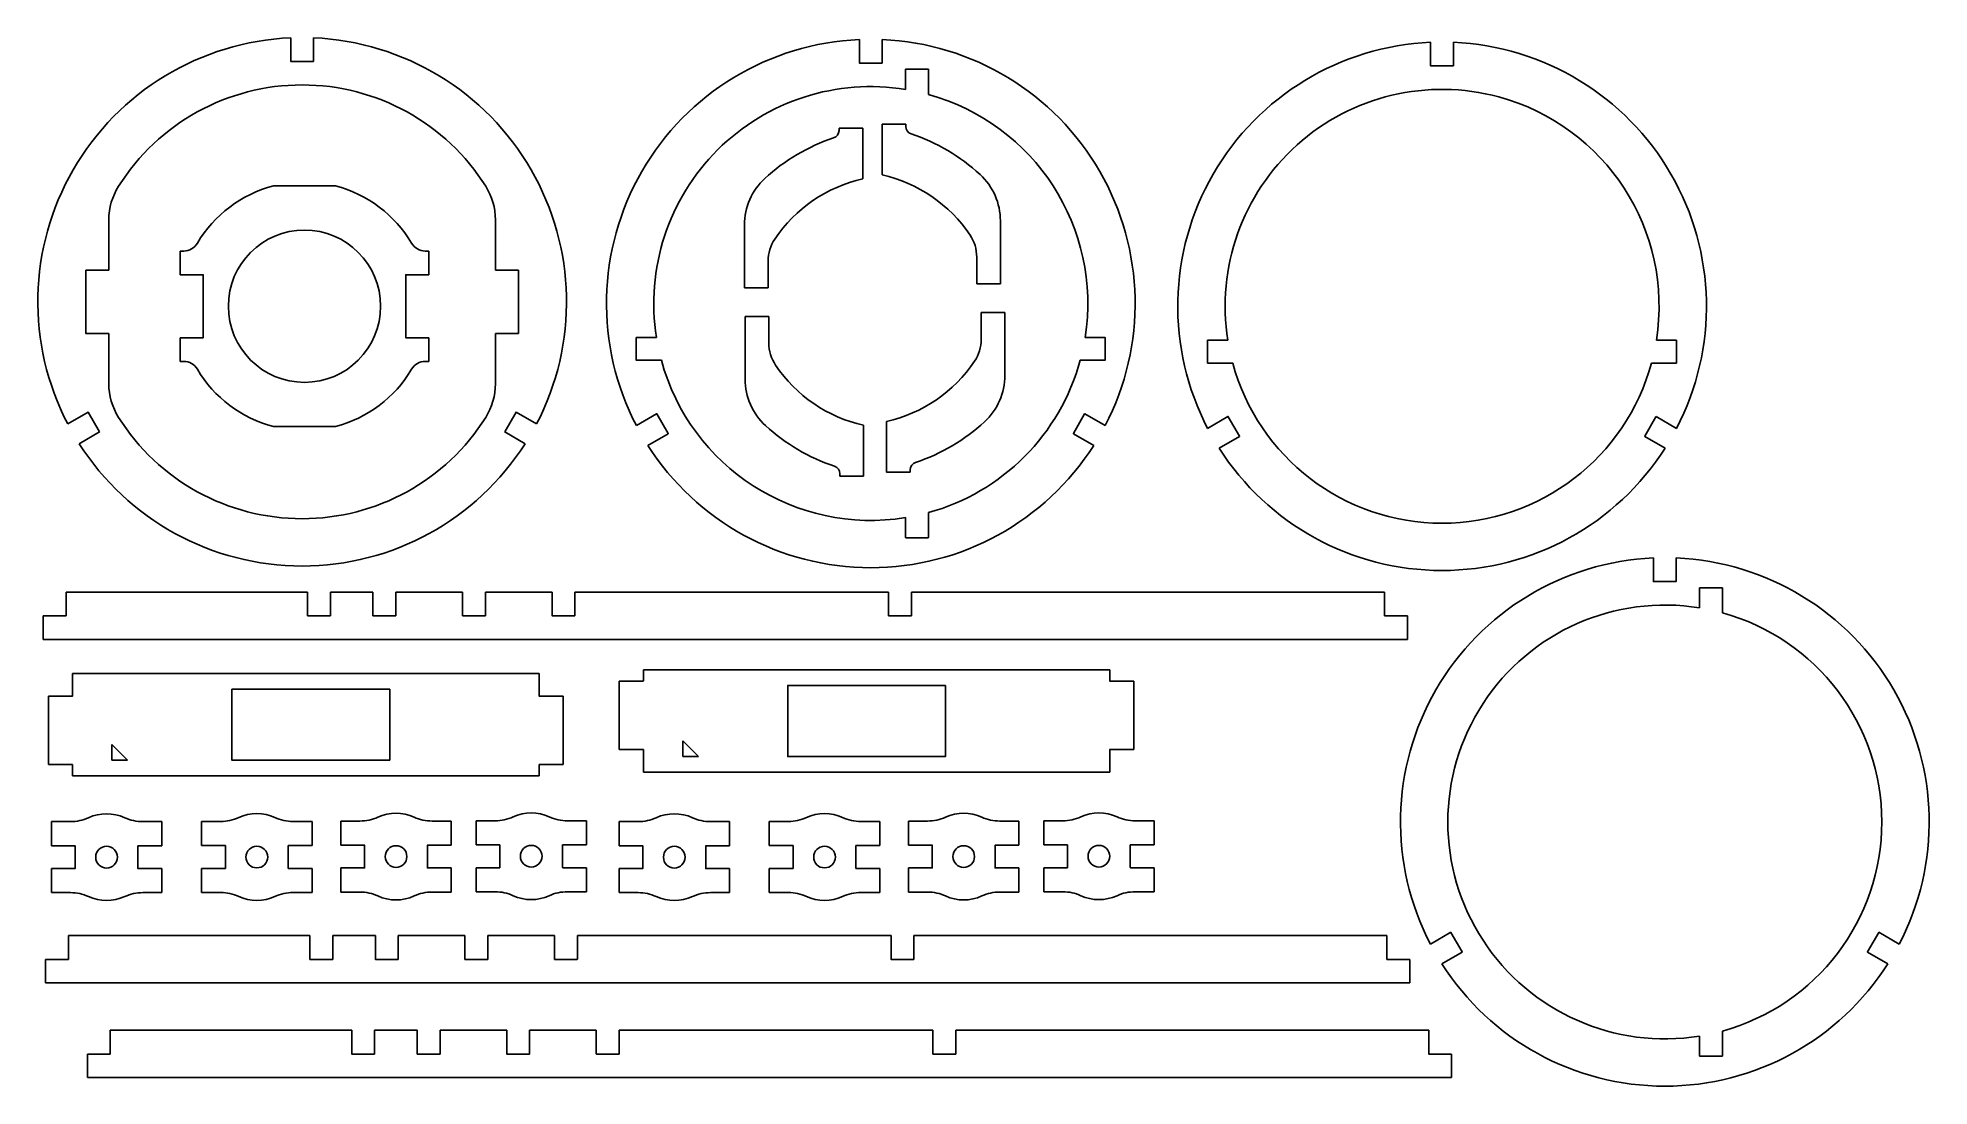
# Model space of a CAD drawing. Extents: x 5 to 244, y 13 to 145.
import ezdxf

# ---------------------------------------------------------------- set-up
doc = ezdxf.new("R2010")
doc.units = 0
doc.layers.get('0').update_dxf_attribs({"linetype": 'CONTINUOUS'})

msp = doc.modelspace()

# ---------------------------------------------------------------- linework, layer by layer
at = {"color": 7, "ltscale": 0.074215}
for p, q in [((36.698528, 145.456589), (36.698528, 142.487976)), ((39.59853, 142.487976), (39.59853, 145.456589)), ((108.766281, 145.242004), (108.766281, 142.273407)), ((111.666275, 142.273407), (111.666275, 145.242004)), ((181.170425, 144.888611), (181.170425, 141.920013)), ((184.070419, 141.920013), (184.070419, 144.888611)), ((8.438868, 96.509415), (11.009754, 97.993721)), ((67.858192, 96.509415), (65.287308, 97.993721)), ((80.506615, 96.29483), (83.077499, 97.779137)), ((139.925934, 96.29483), (137.355057, 97.779137)), ((152.910767, 95.941437), (155.481644, 97.425743)), ((212.330078, 95.941437), (209.759201, 97.425743)), ((12.459755, 95.482246), (9.888866, 93.99794)), ((63.837303, 95.482246), (66.408188, 93.99794)), ((84.527504, 95.267662), (81.956619, 93.783356)), ((135.90506, 95.267662), (138.475937, 93.783356)), ((156.931641, 94.914268), (154.360764, 93.429962)), ((208.309204, 94.914268), (210.880081, 93.429962)), ((209.402695, 79.512451), (209.402695, 76.543846)), ((212.302689, 76.543846), (212.302689, 79.512451)), ((181.143036, 30.565281), (183.713913, 32.049583)), ((240.562347, 30.565281), (237.99147, 32.049583)), ((185.16391, 29.538109), (182.593033, 28.053806)), ((236.541473, 29.538109), (239.11235, 28.053806))]:
    msp.add_line(p, q, dxfattribs=at)
at = {"color": 7, "ltscale": 0.07125}
for p, q in [((36.72353, 142.462982), (39.573528, 142.462982)), ((108.791275, 142.248398), (111.641281, 142.248398)), ((114.641281, 141.468353), (117.49128, 141.468353)), ((181.195419, 141.895004), (184.045425, 141.895004)), ((80.499161, 107.448402), (80.499161, 104.598396)), ((139.933395, 104.598396), (139.933395, 107.448402)), ((152.903305, 107.095009), (152.903305, 104.245003)), ((212.33754, 104.245003), (212.33754, 107.095009)), ((11.043905, 97.984573), (12.468904, 95.516396)), ((65.253151, 97.984573), (63.828156, 95.516396)), ((83.111656, 97.769989), (84.536652, 95.301811)), ((137.320908, 97.769989), (135.895905, 95.301811)), ((155.515793, 97.416595), (156.940796, 94.948418)), ((209.725052, 97.416595), (208.300049, 94.948418)), ((117.49128, 82.078445), (114.641281, 82.078445)), ((209.427689, 76.518845), (212.277695, 76.518845)), ((215.277695, 75.7388), (218.127686, 75.7388)), ((41.696396, 72.168854), (38.84639, 72.168854)), ((49.996384, 72.168854), (47.146393, 72.168854)), ((61.34639, 72.168854), (58.496391, 72.168854)), ((72.696388, 72.168854), (69.84639, 72.168854)), ((115.34639, 72.168854), (112.496391, 72.168854)), ((9.392176, 43.00515), (9.392176, 40.155151)), ((17.342175, 43.00515), (17.342175, 40.155151)), ((28.430838, 43.020847), (28.430838, 40.170849)), ((36.380836, 43.020847), (36.380836, 40.170849)), ((46.068344, 43.082638), (46.068344, 40.232639)), ((54.018341, 43.082638), (54.018341, 40.232639)), ((63.207054, 43.118687), (63.207054, 40.268688)), ((71.157051, 43.118687), (71.157051, 40.268688)), ((81.339119, 43.00515), (81.339119, 40.155151)), ((89.289116, 43.00515), (89.289116, 40.155151)), ((100.377777, 43.020847), (100.377777, 40.170849)), ((108.327774, 43.020847), (108.327774, 40.170849)), ((118.015282, 43.082638), (118.015282, 40.232639)), ((125.965279, 43.082638), (125.965279, 40.232639)), ((135.153992, 43.118687), (135.153992, 40.268688)), ((143.104004, 43.118687), (143.104004, 40.268688)), ((183.748062, 32.040432), (185.173065, 29.57226)), ((237.957321, 32.040432), (236.532318, 29.57226)), ((42.004028, 28.611399), (39.154022, 28.611399)), ((50.304016, 28.611399), (47.454025, 28.611399)), ((61.654022, 28.611399), (58.804024, 28.611399)), ((73.004021, 28.611399), (70.154022, 28.611399)), ((115.654022, 28.611399), (112.804024, 28.611399)), ((47.304626, 16.605276), (44.45462, 16.605276)), ((55.604614, 16.605276), (52.754623, 16.605276)), ((66.95462, 16.605276), (64.104622, 16.605276)), ((78.304619, 16.605276), (75.45462, 16.605276)), ((120.95462, 16.605276), (118.104622, 16.605276)), ((218.127686, 16.348892), (215.277695, 16.348892))]:
    msp.add_line(p, q, dxfattribs=at)
at = {"color": 7, "ltscale": 0.063106}
for p, q in [((114.61628, 141.443359), (114.61628, 138.919113)), ((114.61628, 84.627686), (114.61628, 82.103447)), ((215.252686, 75.713799), (215.252686, 73.18956)), ((215.252686, 18.898129), (215.252686, 16.373892))]:
    msp.add_line(p, q, dxfattribs=at)
at = {"color": 7, "ltscale": 0.078914}
for p, q in [((117.516281, 138.286789), (117.516281, 141.443359)), ((117.516281, 82.103447), (117.516281, 85.26001)), ((218.152695, 72.557236), (218.152695, 75.713799)), ((218.152695, 16.373892), (218.152695, 19.530453))]:
    msp.add_line(p, q, dxfattribs=at)
at = {"color": 7, "ltscale": 0.161094}
for p, q in [((111.643288, 134.529373), (111.643288, 128.085617)), ((109.193527, 134.019958), (109.193527, 127.57621)), ((109.297318, 89.886589), (109.297318, 96.330338)), ((112.2173, 90.373627), (112.2173, 96.817375))]:
    msp.add_line(p, q, dxfattribs=at)
at = {"color": 7, "ltscale": 0.075}
for p, q in [((111.643288, 134.529373), (114.643288, 134.529373)), ((109.193527, 134.019958), (106.193527, 134.019958)), ((22.693386, 115.427727), (22.693386, 118.427727)), ((54.193386, 115.427727), (54.193386, 118.427727)), ((97.193527, 113.769958), (94.193527, 113.769958)), ((123.643288, 114.279366), (126.643288, 114.279366)), ((124.2173, 110.623627), (127.2173, 110.623627)), ((97.297318, 110.136589), (94.297318, 110.136589)), ((22.693386, 107.427727), (22.693386, 104.427727)), ((54.193386, 104.427727), (54.193386, 107.427727)), ((109.297318, 89.886589), (106.297318, 89.886589)), ((112.2173, 90.373627), (115.2173, 90.373627)), ((8.22139, 75.193855), (8.22139, 72.193855)), ((38.821396, 72.193855), (38.821396, 75.193855)), ((41.72139, 75.193855), (41.72139, 72.193855)), ((47.121384, 72.193855), (47.121384, 75.193855)), ((50.021393, 75.193855), (50.021393, 72.193855)), ((58.47139, 72.193855), (58.47139, 75.193855)), ((61.371391, 75.193855), (61.371391, 72.193855)), ((69.821388, 72.193855), (69.821388, 75.193855)), ((72.72139, 75.193855), (72.72139, 72.193855)), ((112.47139, 72.193855), (112.47139, 75.193855)), ((115.371391, 75.193855), (115.371391, 72.193855)), ((175.321396, 72.193855), (175.321396, 75.193855)), ((6.367175, 43.030151), (9.367175, 43.030151)), ((20.367176, 43.030151), (17.367176, 43.030151)), ((25.405838, 43.045849), (28.405838, 43.045849)), ((39.405838, 43.045849), (36.405838, 43.045849)), ((43.043343, 43.107639), (46.043343, 43.107639)), ((57.043343, 43.107639), (54.043343, 43.107639)), ((60.182053, 43.143688), (63.182053, 43.143688)), ((74.182053, 43.143688), (71.182053, 43.143688)), ((78.314117, 43.030151), (81.314117, 43.030151)), ((92.314117, 43.030151), (89.314117, 43.030151)), ((97.352776, 43.045849), (100.352776, 43.045849)), ((111.352776, 43.045849), (108.352776, 43.045849)), ((114.99028, 43.107639), (117.99028, 43.107639)), ((128.99028, 43.107639), (125.99028, 43.107639)), ((132.128998, 43.143688), (135.128998, 43.143688)), ((146.128998, 43.143688), (143.128998, 43.143688)), ((9.367175, 40.13015), (6.367175, 40.13015)), ((17.367176, 40.13015), (20.367176, 40.13015)), ((28.405838, 40.145847), (25.405838, 40.145847)), ((36.405838, 40.145847), (39.405838, 40.145847)), ((46.043343, 40.207638), (43.043343, 40.207638)), ((54.043343, 40.207638), (57.043343, 40.207638)), ((63.182053, 40.243687), (60.182053, 40.243687)), ((71.182053, 40.243687), (74.182053, 40.243687)), ((81.314117, 40.13015), (78.314117, 40.13015)), ((89.314117, 40.13015), (92.314117, 40.13015)), ((100.352776, 40.145847), (97.352776, 40.145847)), ((108.352776, 40.145847), (111.352776, 40.145847)), ((117.99028, 40.207638), (114.99028, 40.207638)), ((125.99028, 40.207638), (128.99028, 40.207638)), ((135.128998, 40.243687), (132.128998, 40.243687)), ((143.128998, 40.243687), (146.128998, 40.243687)), ((8.529022, 31.636398), (8.529022, 28.636398)), ((39.129028, 28.636398), (39.129028, 31.636398)), ((42.029022, 31.636398), (42.029022, 28.636398)), ((47.429016, 28.636398), (47.429016, 31.636398)), ((50.329025, 31.636398), (50.329025, 28.636398)), ((58.779022, 28.636398), (58.779022, 31.636398)), ((61.679024, 31.636398), (61.679024, 28.636398)), ((70.129021, 28.636398), (70.129021, 31.636398)), ((73.029022, 31.636398), (73.029022, 28.636398)), ((112.779022, 28.636398), (112.779022, 31.636398)), ((115.679024, 31.636398), (115.679024, 28.636398)), ((175.629028, 28.636398), (175.629028, 31.636398)), ((13.82962, 19.630276), (13.82962, 16.630276)), ((44.429626, 16.630276), (44.429626, 19.630276)), ((47.32962, 19.630276), (47.32962, 16.630276)), ((52.729614, 16.630276), (52.729614, 19.630276)), ((55.629623, 19.630276), (55.629623, 16.630276)), ((64.07962, 16.630276), (64.07962, 19.630276)), ((66.979622, 19.630276), (66.979622, 16.630276)), ((75.429619, 16.630276), (75.429619, 19.630276)), ((78.32962, 19.630276), (78.32962, 16.630276)), ((118.07962, 16.630276), (118.07962, 19.630276)), ((120.979622, 19.630276), (120.979622, 16.630276)), ((180.929626, 16.630276), (180.929626, 19.630276))]:
    msp.add_line(p, q, dxfattribs=at)
at = {"color": 7, "ltscale": 0.007521}
for p, q in [((114.643288, 134.529373), (114.643288, 134.228531)), ((106.193527, 134.019958), (106.193527, 133.719116)), ((106.297318, 89.886589), (106.297318, 90.187424)), ((115.2173, 90.373627), (115.2173, 90.674461))]:
    msp.add_line(p, q, dxfattribs=at)
at = {"color": 7, "ltscale": 0.19685}
for p, q in [((34.506382, 126.677727), (42.38039, 126.677727)), ((34.506382, 96.177727), (42.38039, 96.177727))]:
    msp.add_line(p, q, dxfattribs=at)
at = {"color": 7, "ltscale": 0.159808}
for p, q in [((13.648529, 115.987984), (13.648529, 122.380287)), ((62.648529, 115.987984), (62.648529, 122.380287)), ((13.648529, 101.59568), (13.648529, 107.987984)), ((62.648529, 101.59568), (62.648529, 107.987984))]:
    msp.add_line(p, q, dxfattribs=at)
at = {"color": 7, "ltscale": 0.199022}
for p, q in [((94.193527, 113.769958), (94.193527, 121.730835)), ((126.643288, 114.279366), (126.643288, 122.240242)), ((127.2173, 110.623627), (127.2173, 102.66275)), ((94.297318, 110.136589), (94.297318, 102.175713))]:
    msp.add_line(p, q, dxfattribs=at)
at = {"color": 7, "ltscale": 0.011272}
for p, q in [((22.693386, 118.427727), (23.144285, 118.427727)), ((22.693386, 104.427727), (23.144285, 104.427727)), ((53.742489, 104.427727), (54.193386, 104.427727))]:
    msp.add_line(p, q, dxfattribs=at)
at = {"color": 7, "ltscale": 0.011273}
msp.add_line((54.193386, 118.427727), (53.742485, 118.427727), dxfattribs=at)
at = {"color": 7, "ltscale": 0.084666}
for p, q in [((123.643288, 114.279366), (123.643288, 117.666008)), ((97.193527, 113.769958), (97.193527, 117.156601)), ((124.2173, 110.623627), (124.2173, 107.236984)), ((97.297318, 110.136589), (97.297318, 106.749947))]:
    msp.add_line(p, q, dxfattribs=at)
at = {"color": 7, "ltscale": 0.19875}
for p, q in [((10.72353, 115.962982), (10.72353, 108.012985)), ((25.618387, 107.452728), (25.618385, 115.402725)), ((51.268387, 107.452728), (51.268387, 115.402725)), ((65.573532, 115.962982), (65.573532, 108.012985))]:
    msp.add_line(p, q, dxfattribs=at)
at = {"color": 7, "ltscale": 0.0725}
for p, q in [((13.648529, 115.987984), (10.748529, 115.987984)), ((25.593386, 115.427727), (22.693386, 115.427727)), ((51.293385, 115.427727), (54.193386, 115.427727)), ((62.648529, 115.987984), (65.548531, 115.987984)), ((10.748529, 107.987984), (13.648529, 107.987984)), ((65.548531, 107.987984), (62.648529, 107.987984)), ((22.693386, 107.427727), (25.593386, 107.427727)), ((54.193386, 107.427727), (51.293388, 107.427727))]:
    msp.add_line(p, q, dxfattribs=at)
at = {"color": 7, "ltscale": 0.06326}
for p, q in [((80.524155, 107.473396), (83.054543, 107.473396)), ((137.378021, 107.473396), (139.908401, 107.473396)), ((152.928299, 107.120003), (155.458679, 107.120003)), ((209.782166, 107.120003), (212.312546, 107.120003))]:
    msp.add_line(p, q, dxfattribs=at)
at = {"color": 7, "ltscale": 0.078785}
for p, q in [((83.675552, 104.573402), (80.524155, 104.573402)), ((139.908401, 104.573402), (136.757004, 104.573402)), ((156.079697, 104.220009), (152.928299, 104.220009)), ((212.312546, 104.220009), (209.161148, 104.220009))]:
    msp.add_line(p, q, dxfattribs=at)
at = {"color": 7}
for p, q in [((38.821396, 75.193855), (8.22139, 75.193855)), ((112.47139, 75.193855), (72.72139, 75.193855)), ((175.321396, 75.193855), (115.371391, 75.193855)), ((5.321396, 69.193855), (178.22139, 69.193855)), ((68.183495, 64.869682), (9.030446, 64.869682)), ((140.495911, 65.341133), (81.389771, 65.341133)), ((9.030446, 51.869682), (68.183495, 51.869682)), ((81.389771, 52.341133), (140.495911, 52.341133)), ((39.129028, 31.636398), (8.529022, 31.636398)), ((112.779022, 31.636398), (73.029022, 31.636398)), ((175.629028, 31.636398), (115.679024, 31.636398)), ((5.629028, 25.636398), (178.529022, 25.636398)), ((44.429626, 19.630276), (13.82962, 19.630276)), ((118.07962, 19.630276), (78.32962, 19.630276)), ((180.929626, 19.630276), (120.979622, 19.630276)), ((10.929626, 13.630277), (183.82962, 13.630277))]:
    msp.add_line(p, q, dxfattribs=at)
at = {"color": 7, "ltscale": 0.135}
for p, q in [((47.121384, 75.193855), (41.72139, 75.193855)), ((47.429016, 31.636398), (42.029022, 31.636398)), ((52.729614, 19.630276), (47.32962, 19.630276))]:
    msp.add_line(p, q, dxfattribs=at)
at = {"color": 7, "ltscale": 0.21125}
for p, q in [((58.47139, 75.193855), (50.021393, 75.193855)), ((69.821388, 75.193855), (61.371391, 75.193855)), ((58.779022, 31.636398), (50.329025, 31.636398)), ((70.129021, 31.636398), (61.679024, 31.636398)), ((64.07962, 19.630276), (55.629623, 19.630276)), ((75.429619, 19.630276), (66.979622, 19.630276))]:
    msp.add_line(p, q, dxfattribs=at)
at = {"color": 7, "ltscale": 0.074375}
for p, q in [((5.321396, 72.168854), (5.321396, 69.193855)), ((178.22139, 69.193855), (178.22139, 72.168854)), ((5.629028, 28.611399), (5.629028, 25.636398)), ((178.529022, 25.636398), (178.529022, 28.611399)), ((10.929626, 16.605276), (10.929626, 13.630277)), ((183.82962, 13.630277), (183.82962, 16.605276))]:
    msp.add_line(p, q, dxfattribs=at)
at = {"color": 7, "ltscale": 0.071875}
for p, q in [((8.196396, 72.168854), (5.321396, 72.168854)), ((178.22139, 72.168854), (175.34639, 72.168854)), ((9.030446, 64.869682), (9.030446, 61.994682)), ((68.183495, 61.994682), (68.183495, 64.869682)), ((81.389771, 55.216133), (81.389771, 52.341133)), ((140.495911, 52.341133), (140.495911, 55.216133)), ((8.504028, 28.611399), (5.629028, 28.611399)), ((178.529022, 28.611399), (175.654022, 28.611399)), ((13.804626, 16.605276), (10.929626, 16.605276)), ((183.82962, 16.605276), (180.95462, 16.605276))]:
    msp.add_line(p, q, dxfattribs=at)
at = {"color": 7, "ltscale": 0.035625}
for p, q in [((81.389771, 65.341133), (81.389771, 63.916134)), ((140.495911, 63.916134), (140.495911, 65.341133)), ((9.030446, 53.294682), (9.030446, 51.869682)), ((68.183495, 51.869682), (68.183495, 53.294682))]:
    msp.add_line(p, q, dxfattribs=at)
at = {"color": 7, "ltscale": 0.215514}
for p, q in [((29.256969, 62.679955), (29.256969, 54.05941)), ((49.256969, 54.05941), (49.256969, 62.679955)), ((99.692833, 63.151405), (99.692833, 54.530861)), ((119.692833, 54.530861), (119.692833, 63.151405))]:
    msp.add_line(p, q, dxfattribs=at)
at = {"color": 7, "ltscale": 0.490513}
for p, q in [((49.067238, 62.869682), (29.446699, 62.869682)), ((119.503105, 63.341133), (99.882568, 63.341133)), ((29.446699, 53.869682), (49.067238, 53.869682)), ((99.882568, 54.341133), (119.503105, 54.341133))]:
    msp.add_line(p, q, dxfattribs=at)
at = {"color": 7, "ltscale": 0.075625}
for p, q in [((81.364769, 63.891132), (78.339767, 63.891132)), ((143.545898, 63.891132), (140.520905, 63.891132)), ((9.005446, 61.969681), (5.980446, 61.969681)), ((71.23349, 61.969681), (68.208496, 61.969681)), ((78.339767, 55.241135), (81.364769, 55.241135)), ((140.520905, 55.241135), (143.545898, 55.241135)), ((5.980446, 53.319683), (9.005446, 53.319683)), ((68.208496, 53.319683), (71.23349, 53.319683))]:
    msp.add_line(p, q, dxfattribs=at)
at = {"color": 7, "ltscale": 0.21625}
for p, q in [((78.339767, 63.891132), (78.339767, 55.241135)), ((143.545898, 55.241135), (143.545898, 63.891132)), ((5.980446, 61.969681), (5.980446, 53.319683)), ((71.23349, 53.319683), (71.23349, 61.969681))]:
    msp.add_line(p, q, dxfattribs=at)
at = {"color": 7, "ltscale": 0.05}
for p, q in [((14.030447, 53.869682), (14.030447, 55.869682)), ((86.389771, 54.341133), (86.389771, 56.341133)), ((16.030447, 53.869682), (14.030447, 53.869682)), ((88.389771, 54.341133), (86.389771, 54.341133))]:
    msp.add_line(p, q, dxfattribs=at)
at = {"color": 7, "ltscale": 0.070711}
for p, q in [((14.030447, 55.869682), (16.030447, 53.869682)), ((86.389771, 56.341133), (88.389771, 54.341133))]:
    msp.add_line(p, q, dxfattribs=at)
at = {"color": 7, "ltscale": 0.060436}
for p, q in [((6.367175, 46.080151), (8.784599, 46.080151)), ((20.367176, 46.080151), (17.949751, 46.080151)), ((25.405838, 46.095848), (27.823261, 46.095848)), ((39.405838, 46.095848), (36.988415, 46.095848)), ((43.043343, 46.157639), (45.460766, 46.157639)), ((57.043343, 46.157639), (54.625919, 46.157639)), ((60.182053, 46.193687), (62.599476, 46.193687)), ((74.182053, 46.193687), (71.764626, 46.193687)), ((78.314117, 46.080151), (80.731544, 46.080151)), ((92.314117, 46.080151), (89.89669, 46.080151)), ((97.352776, 46.095848), (99.770203, 46.095848)), ((111.352776, 46.095848), (108.935349, 46.095848)), ((114.99028, 46.157639), (117.407707, 46.157639)), ((128.99028, 46.157639), (126.572853, 46.157639)), ((6.367175, 37.080151), (8.784599, 37.080151)), ((20.367176, 37.080151), (17.949751, 37.080151)), ((25.405838, 37.095848), (27.823261, 37.095848)), ((39.405838, 37.095848), (36.988415, 37.095848)), ((43.043343, 37.157639), (45.460766, 37.157639)), ((57.043343, 37.157639), (54.625919, 37.157639)), ((60.182053, 37.193687), (62.599476, 37.193687)), ((74.182053, 37.193687), (71.764626, 37.193687)), ((78.314117, 37.080151), (80.731544, 37.080151)), ((92.314117, 37.080151), (89.89669, 37.080151)), ((97.352776, 37.095848), (99.770203, 37.095848)), ((111.352776, 37.095848), (108.935349, 37.095848)), ((114.99028, 37.157639), (117.407707, 37.157639)), ((128.99028, 37.157639), (126.572853, 37.157639))]:
    msp.add_line(p, q, dxfattribs=at)
at = {"color": 7, "ltscale": 0.07625}
for p, q in [((6.367175, 43.030151), (6.367175, 46.080151)), ((20.367176, 43.030151), (20.367176, 46.080151)), ((25.405838, 43.045849), (25.405838, 46.095848)), ((39.405838, 43.045849), (39.405838, 46.095848)), ((43.043343, 43.107639), (43.043343, 46.157639)), ((57.043343, 43.107639), (57.043343, 46.157639)), ((60.182053, 43.143688), (60.182053, 46.193687)), ((74.182053, 43.143688), (74.182053, 46.193687)), ((78.314117, 43.030151), (78.314117, 46.080151)), ((92.314117, 43.030151), (92.314117, 46.080151)), ((97.352776, 43.045849), (97.352776, 46.095848)), ((111.352776, 43.045849), (111.352776, 46.095848)), ((114.99028, 43.107639), (114.99028, 46.157639)), ((128.99028, 43.107639), (128.99028, 46.157639)), ((132.128998, 43.143688), (132.128998, 46.193687)), ((146.128998, 43.143688), (146.128998, 46.193687)), ((6.367175, 40.13015), (6.367175, 37.080151)), ((20.367176, 40.13015), (20.367176, 37.080151)), ((25.405838, 40.145847), (25.405838, 37.095848)), ((39.405838, 40.145847), (39.405838, 37.095848)), ((43.043343, 40.207638), (43.043343, 37.157639)), ((57.043343, 40.207638), (57.043343, 37.157639)), ((60.182053, 40.243687), (60.182053, 37.193687)), ((74.182053, 40.243687), (74.182053, 37.193687)), ((78.314117, 40.13015), (78.314117, 37.080151)), ((92.314117, 40.13015), (92.314117, 37.080151)), ((97.352776, 40.145847), (97.352776, 37.095848)), ((111.352776, 40.145847), (111.352776, 37.095848)), ((114.99028, 40.207638), (114.99028, 37.157639)), ((128.99028, 40.207638), (128.99028, 37.157639)), ((132.128998, 40.243687), (132.128998, 37.193687)), ((146.128998, 40.243687), (146.128998, 37.193687))]:
    msp.add_line(p, q, dxfattribs=at)
at = {"color": 7, "ltscale": 0.060435}
for p, q in [((132.128998, 46.193687), (134.546417, 46.193687)), ((146.128998, 46.193687), (143.711578, 46.193687)), ((132.128998, 37.193687), (134.546417, 37.193687)), ((146.128998, 37.193687), (143.711578, 37.193687))]:
    msp.add_line(p, q, dxfattribs=at)
at = {"color": 7}
for centre, radius in [((38.443386, 111.427727), 9.65), ((13.367175, 41.580151), 1.375), ((32.405838, 41.595848), 1.375), ((50.043343, 41.657639), 1.375), ((67.182053, 41.693687), 1.375), ((85.314117, 41.580151), 1.375), ((104.352776, 41.595848), 1.375), ((121.99028, 41.657639), 1.375), ((139.128998, 41.693687), 1.375)]:
    msp.add_circle(centre, radius, dxfattribs=at)
for centre, radius, start, end in [((38.148529, 111.987984), 33.5, 92.480741, 207.519261), ((38.148529, 111.987984), 33.5, 332.48074, 87.519267), ((110.216278, 111.773399), 33.5, 92.480741, 207.519261), ((110.216278, 111.773399), 33.5, 332.48074, 87.519267), ((182.620422, 111.420006), 33.5, 92.480741, 207.519261), ((182.620422, 111.420006), 33.5, 332.48074, 87.519267), ((36.72353, 142.487976), 0.025, 180.000005, 270.000001), ((39.573528, 142.487976), 0.025, 270.000001, 0.00001), ((108.791275, 142.273407), 0.025, 180.000005, 270.000001), ((111.641281, 142.273407), 0.025, 270.000001, 0.00001), ((114.641281, 141.443359), 0.025, 90.000003, 180.000005), ((117.49128, 141.443359), 0.025, 0, 90.000003), ((181.195419, 141.920013), 0.025, 180.000005, 270.000001), ((184.045425, 141.920013), 0.025, 270.000001, 0.00001), ((38.148529, 111.987984), 27.5, 32.204225, 147.795772), ((110.216278, 111.773399), 27.5, 80.793105, 188.995897), ((110.216278, 111.773399), 27.5, 351.004105, 74.60603), ((182.620422, 111.420006), 27.5, 74.878333, 188.995897), ((182.620422, 111.420006), 27.5, 351.004105, 74.878335), ((113.193527, 109.769958), 24.25, 108.471427, 132.603668), ((105.193527, 133.719116), 1, 288.471432, 0.000001), ((115.643288, 134.228531), 1, 180.000003, 251.528578), ((107.643288, 110.279366), 24.25, 47.396323, 71.528584), ((102.193527, 121.730835), 8, 132.603668, 180.000003), ((113.193527, 109.769958), 18.25, 102.660762, 146.118124), ((107.643288, 110.279366), 18.25, 33.881864, 77.339244), ((118.643288, 122.240242), 8, 0.000001, 47.396323), ((21.648529, 122.380287), 8, 147.795772, 180.000005), ((38.443386, 111.427727), 15.75, 104.475648, 149.532987), ((38.443386, 111.427727), 15.75, 30.467015, 75.524353), ((54.648529, 122.380287), 8, 0, 32.204225), ((102.193527, 117.156601), 5, 146.118124, 180.000003), ((118.643288, 117.666008), 5, 0.000001, 33.881864), ((23.144285, 120.427727), 2, 270.000005, 329.532985), ((53.742485, 120.427727), 2, 210.46701, 270.000005), ((10.748529, 115.962982), 0.025, 90.000003, 180.000005), ((25.593386, 115.402725), 0.025, 0.000001, 90.00001), ((51.293385, 115.402725), 0.025, 90, 180.000003), ((65.548531, 115.962982), 0.025, 0, 90.000003), ((10.748529, 108.012985), 0.025, 180.000005, 270.000001), ((65.548531, 108.012985), 0.025, 270.000001, 0.00001), ((25.593386, 107.452728), 0.025, 270.000005, 0.000001), ((51.293388, 107.452728), 0.025, 180.000003, 270.000005), ((80.524155, 107.448402), 0.025, 90.000003, 180.000005), ((102.297318, 106.749947), 5, 180.000001, 213.881864), ((119.2173, 107.236984), 5, 326.118124, 0.000003), ((139.908401, 107.448402), 0.025, 0, 90.000003), ((152.928299, 107.095009), 0.025, 90.000003, 180.000005), ((212.312546, 107.095009), 0.025, 0, 90.000003), ((23.144285, 102.427727), 2, 30.467015, 90.00001), ((38.443386, 111.427727), 15.75, 210.46701, 255.524349), ((38.443386, 111.427727), 15.75, 284.475648, 329.532985), ((53.742489, 102.427727), 2, 90, 149.532987), ((80.524155, 104.598396), 0.025, 180.000005, 270.000001), ((110.216278, 111.773399), 27.5, 195.17797, 279.206905), ((113.297318, 114.136589), 18.25, 213.881864, 257.339244), ((108.2173, 114.623627), 18.25, 282.660762, 326.118124), ((110.216278, 111.773399), 27.5, 285.393963, 344.822017), ((139.908401, 104.598396), 0.025, 270.000001, 0.00001), ((152.928299, 104.245003), 0.025, 180.000005, 270.000001), ((182.620422, 111.420006), 27.5, 195.17797, 344.822017), ((212.312546, 104.245003), 0.025, 270.000001, 0.00001), ((21.648529, 101.59568), 8, 180.000005, 212.204225), ((54.648529, 101.59568), 8, 327.795777, 0.00001), ((102.297318, 102.175713), 8, 180.000001, 227.396323), ((119.2173, 102.66275), 8, 312.603668, 0.000003), ((11.022255, 97.972069), 0.025, 30, 120.000003), ((38.148529, 111.987984), 27.5, 212.204225, 327.795777), ((65.274803, 97.972069), 0.025, 60.000003, 149.999997), ((83.090004, 97.757484), 0.025, 30, 120.000003), ((113.297318, 114.136589), 24.25, 227.396323, 251.528584), ((108.2173, 114.623627), 24.25, 288.471427, 312.603668), ((137.34256, 97.757484), 0.025, 60.000003, 149.999997), ((155.494141, 97.404091), 0.025, 30, 120.000003), ((209.746704, 97.404091), 0.025, 60.000003, 149.999997), ((38.148529, 111.987984), 33.5, 212.480738, 327.519262), ((12.447254, 95.503899), 0.025, 299.999994, 30.000003), ((63.849804, 95.503899), 0.025, 149.999997, 240.000006), ((110.216278, 111.773399), 33.5, 212.480738, 327.519262), ((84.514999, 95.289314), 0.025, 299.999994, 30.000003), ((135.917557, 95.289314), 0.025, 149.999997, 240.000006), ((156.919144, 94.935921), 0.025, 299.999994, 30.000003), ((208.321701, 94.935921), 0.025, 149.999997, 240.000006), ((105.297318, 90.187424), 1, 0.000003, 71.528578), ((116.2173, 90.674461), 1, 108.471432, 180.000001), ((182.620422, 111.420006), 33.5, 212.480738, 327.519262), ((114.641281, 82.103447), 0.025, 180.000005, 270.000001), ((117.49128, 82.103447), 0.025, 270.000001, 0.00001), ((210.852692, 46.043846), 33.5, 92.480741, 207.519261), ((210.852692, 46.043846), 33.5, 332.48074, 87.519267), ((209.427689, 76.543846), 0.025, 180.000005, 270.000001), ((212.277695, 76.543846), 0.025, 270.000001, 0.00001), ((215.277695, 75.713799), 0.025, 90.000003, 180.000005), ((218.127686, 75.713799), 0.025, 0, 90.000003), ((8.196396, 72.193855), 0.025, 270.000001, 0.00001), ((38.84639, 72.193855), 0.025, 180.000005, 270.000001), ((41.696396, 72.193855), 0.025, 270.000001, 0.00001), ((47.146393, 72.193855), 0.025, 180.000005, 270.000001), ((49.996384, 72.193855), 0.025, 270.000001, 0.00001), ((58.496391, 72.193855), 0.025, 180.000005, 270.000001), ((61.34639, 72.193855), 0.025, 270.000001, 0.00001), ((69.84639, 72.193855), 0.025, 180.000005, 270.000001), ((72.696388, 72.193855), 0.025, 270.000001, 0.00001), ((112.496391, 72.193855), 0.025, 180.000005, 270.000001), ((115.34639, 72.193855), 0.025, 270.000001, 0.00001), ((175.34639, 72.193855), 0.025, 180.000005, 270.000001), ((210.852692, 46.043846), 27.5, 80.793105, 279.206905), ((210.852692, 46.043846), 27.5, 285.393963, 74.60603), ((29.274647, 62.852005), 0.025, 85.126055, 184.873946), ((27.256969, 62.679955), 2, 0, 4.873946), ((29.446699, 64.869682), 2, 265.12606, 270.000001), ((49.067238, 64.869682), 2, 270.000001, 274.873942), ((49.239292, 62.852005), 0.025, 355.126042, 94.873933), ((51.256969, 62.679955), 2, 175.12605, 180.000005), ((81.364769, 63.916134), 0.025, 270.000001, 0.00001), ((99.71051, 63.323456), 0.025, 85.126055, 184.873946), ((97.692833, 63.151405), 2, 0.00001, 4.873951), ((99.882568, 65.341133), 2, 265.12606, 270.000001), ((119.503105, 65.341133), 2, 270.000001, 274.873942), ((119.675156, 63.323456), 0.025, 355.126042, 94.873933), ((121.692833, 63.151405), 2, 175.12605, 180.000005), ((140.520905, 63.916134), 0.025, 180.000005, 270.000001), ((9.005446, 61.994682), 0.025, 270.000001, 0.00001), ((68.208496, 61.994682), 0.025, 180.000005, 270.000001), ((81.364769, 55.216133), 0.025, 0, 90.000003), ((140.520905, 55.216133), 0.025, 90.000003, 180.000005), ((9.005446, 53.294682), 0.025, 0, 90.000003), ((29.274647, 53.88736), 0.025, 175.12605, 274.873942), ((27.256969, 54.05941), 2, 355.126042, 0.00001), ((29.446699, 51.869682), 2, 90.000003, 94.873944), ((49.067238, 51.869682), 2, 85.126055, 90.000003), ((49.239292, 53.88736), 0.025, 265.12606, 4.873951), ((51.256969, 54.05941), 2, 180.000005, 184.873946), ((68.208496, 53.294682), 0.025, 90.000003, 180.000005), ((99.71051, 54.35881), 0.025, 175.12605, 274.873942), ((97.692833, 54.530861), 2, 355.126042, 0.00001), ((99.882568, 52.341133), 2, 90.000003, 94.873944), ((119.503105, 52.341133), 2, 85.126055, 90.000003), ((119.675156, 54.35881), 0.025, 265.12606, 4.873951), ((121.692833, 54.530861), 2, 180.000005, 184.873946), ((8.784599, 51.580151), 5.5, 270.000001, 294.619964), ((13.367175, 41.580151), 5.5, 65.380025, 114.619973), ((17.949751, 51.580151), 5.5, 245.38001, 270.000001), ((27.823261, 51.595848), 5.5, 270.000001, 294.619964), ((32.405838, 41.595848), 5.5, 65.380025, 114.619973), ((36.988415, 51.595848), 5.5, 245.38001, 270.000001), ((45.460766, 51.657639), 5.5, 270.000001, 294.619964), ((50.043343, 41.657639), 5.5, 65.380025, 114.619973), ((54.625919, 51.657639), 5.5, 245.38001, 270.000001), ((62.599476, 51.693687), 5.5, 270.000001, 294.619964), ((67.182053, 41.693687), 5.5, 65.380025, 114.619973), ((71.764626, 51.693687), 5.5, 245.38001, 270.000001), ((80.731544, 51.580151), 5.5, 270.000001, 294.619964), ((85.314117, 41.580151), 5.5, 65.380025, 114.619973), ((89.89669, 51.580151), 5.5, 245.38001, 270.000001), ((99.770203, 51.595848), 5.5, 270.000001, 294.619964), ((104.352776, 41.595848), 5.5, 65.380025, 114.619973), ((108.935349, 51.595848), 5.5, 245.38001, 270.000001), ((117.407707, 51.657639), 5.5, 270.000001, 294.619964), ((121.99028, 41.657639), 5.5, 65.380025, 114.619973), ((126.572853, 51.657639), 5.5, 245.38001, 270.000001), ((134.546417, 51.693687), 5.5, 270.000001, 294.619964), ((139.128998, 41.693687), 5.5, 65.380025, 114.619973), ((143.711578, 51.693687), 5.5, 245.38001, 270.000001), ((9.367175, 43.00515), 0.025, 0, 90.000003), ((17.367176, 43.00515), 0.025, 90.000003, 180.000005), ((28.405838, 43.020847), 0.025, 0, 90.000003), ((36.405838, 43.020847), 0.025, 90.000003, 180.000005), ((46.043343, 43.082638), 0.025, 0, 90.000003), ((54.043343, 43.082638), 0.025, 90.000003, 180.000005), ((63.182053, 43.118687), 0.025, 0, 90.000003), ((71.182053, 43.118687), 0.025, 90.000003, 180.000005), ((81.314117, 43.00515), 0.025, 0, 90.000003), ((89.314117, 43.00515), 0.025, 90.000003, 180.000005), ((100.352776, 43.020847), 0.025, 0, 90.000003), ((108.352776, 43.020847), 0.025, 90.000003, 180.000005), ((117.99028, 43.082638), 0.025, 0, 90.000003), ((125.99028, 43.082638), 0.025, 90.000003, 180.000005), ((135.128998, 43.118687), 0.025, 0, 90.000003), ((143.128998, 43.118687), 0.025, 90.000003, 180.000005), ((9.367175, 40.155151), 0.025, 270.000001, 0.00001), ((17.367176, 40.155151), 0.025, 180.000005, 270.000001), ((28.405838, 40.170849), 0.025, 270.000001, 0.00001), ((36.405838, 40.170849), 0.025, 180.000005, 270.000001), ((46.043343, 40.232639), 0.025, 270.000001, 0.00001), ((54.043343, 40.232639), 0.025, 180.000005, 270.000001), ((63.182053, 40.268688), 0.025, 270.000001, 0.00001), ((71.182053, 40.268688), 0.025, 180.000005, 270.000001), ((81.314117, 40.155151), 0.025, 270.000001, 0.00001), ((89.314117, 40.155151), 0.025, 180.000005, 270.000001), ((100.352776, 40.170849), 0.025, 270.000001, 0.00001), ((108.352776, 40.170849), 0.025, 180.000005, 270.000001), ((117.99028, 40.232639), 0.025, 270.000001, 0.00001), ((125.99028, 40.232639), 0.025, 180.000005, 270.000001), ((135.128998, 40.268688), 0.025, 270.000001, 0.00001), ((143.128998, 40.268688), 0.025, 180.000005, 270.000001), ((8.784599, 31.580151), 5.5, 65.380025, 90.000003), ((13.367175, 41.580151), 5.5, 245.38001, 294.619964), ((17.949751, 31.580151), 5.5, 90.000003, 114.619973), ((27.823261, 31.595848), 5.5, 65.380025, 90.000003), ((32.405838, 41.595848), 5.5, 245.38001, 294.619964), ((36.988415, 31.595848), 5.5, 90.000003, 114.619973), ((45.460766, 31.657639), 5.5, 65.380025, 90.000003), ((50.043343, 41.657639), 5.5, 245.38001, 294.619964), ((54.625919, 31.657639), 5.5, 90.000003, 114.619973), ((62.599476, 31.693687), 5.5, 65.380025, 90.000003), ((67.182053, 41.693687), 5.5, 245.38001, 294.619964), ((71.764626, 31.693687), 5.5, 90.000003, 114.619973), ((80.731544, 31.580151), 5.5, 65.380025, 90.000003), ((85.314117, 41.580151), 5.5, 245.38001, 294.619964), ((89.89669, 31.580151), 5.5, 90.000003, 114.619973), ((99.770203, 31.595848), 5.5, 65.380025, 90.000003), ((104.352776, 41.595848), 5.5, 245.38001, 294.619964), ((108.935349, 31.595848), 5.5, 90.000003, 114.619973), ((117.407707, 31.657639), 5.5, 65.380025, 90.000003), ((121.99028, 41.657639), 5.5, 245.38001, 294.619964), ((126.572853, 31.657639), 5.5, 90.000003, 114.619973), ((134.546417, 31.693687), 5.5, 65.380025, 90.000003), ((139.128998, 41.693687), 5.5, 245.38001, 294.619964), ((143.711578, 31.693687), 5.5, 90.000003, 114.619973), ((183.72641, 32.027931), 0.025, 30, 120.000003), ((237.978973, 32.027931), 0.025, 60.000003, 149.999997), ((185.151413, 29.559759), 0.025, 299.999994, 30.000003), ((236.55397, 29.559759), 0.025, 149.999997, 240.000006), ((8.504028, 28.636398), 0.025, 270.000001, 0.00001), ((39.154022, 28.636398), 0.025, 180.000005, 270.000001), ((42.004028, 28.636398), 0.025, 270.000001, 0.00001), ((47.454025, 28.636398), 0.025, 180.000005, 270.000001), ((50.304016, 28.636398), 0.025, 270.000001, 0.00001), ((58.804024, 28.636398), 0.025, 180.000005, 270.000001), ((61.654022, 28.636398), 0.025, 270.000001, 0.00001), ((70.154022, 28.636398), 0.025, 180.000005, 270.000001), ((73.004021, 28.636398), 0.025, 270.000001, 0.00001), ((112.804024, 28.636398), 0.025, 180.000005, 270.000001), ((115.654022, 28.636398), 0.025, 270.000001, 0.00001), ((175.654022, 28.636398), 0.025, 180.000005, 270.000001), ((210.852692, 46.043846), 33.5, 212.480738, 327.519262), ((13.804626, 16.630276), 0.025, 270.000001, 0.00001), ((44.45462, 16.630276), 0.025, 180.000005, 270.000001), ((47.304626, 16.630276), 0.025, 270.000001, 0.00001), ((52.754623, 16.630276), 0.025, 180.000005, 270.000001), ((55.604614, 16.630276), 0.025, 270.000001, 0.00001), ((64.104622, 16.630276), 0.025, 180.000005, 270.000001), ((66.95462, 16.630276), 0.025, 270.000001, 0.00001), ((75.45462, 16.630276), 0.025, 180.000005, 270.000001), ((78.304619, 16.630276), 0.025, 270.000001, 0.00001), ((118.104622, 16.630276), 0.025, 180.000005, 270.000001), ((120.95462, 16.630276), 0.025, 270.000001, 0.00001), ((180.95462, 16.630276), 0.025, 180.000005, 270.000001), ((215.277695, 16.373892), 0.025, 180.000005, 270.000001), ((218.127686, 16.373892), 0.025, 270.000001, 0.00001)]:
    msp.add_arc(centre, radius, start, end, dxfattribs=at)

doc.saveas('drawing.dxf')
